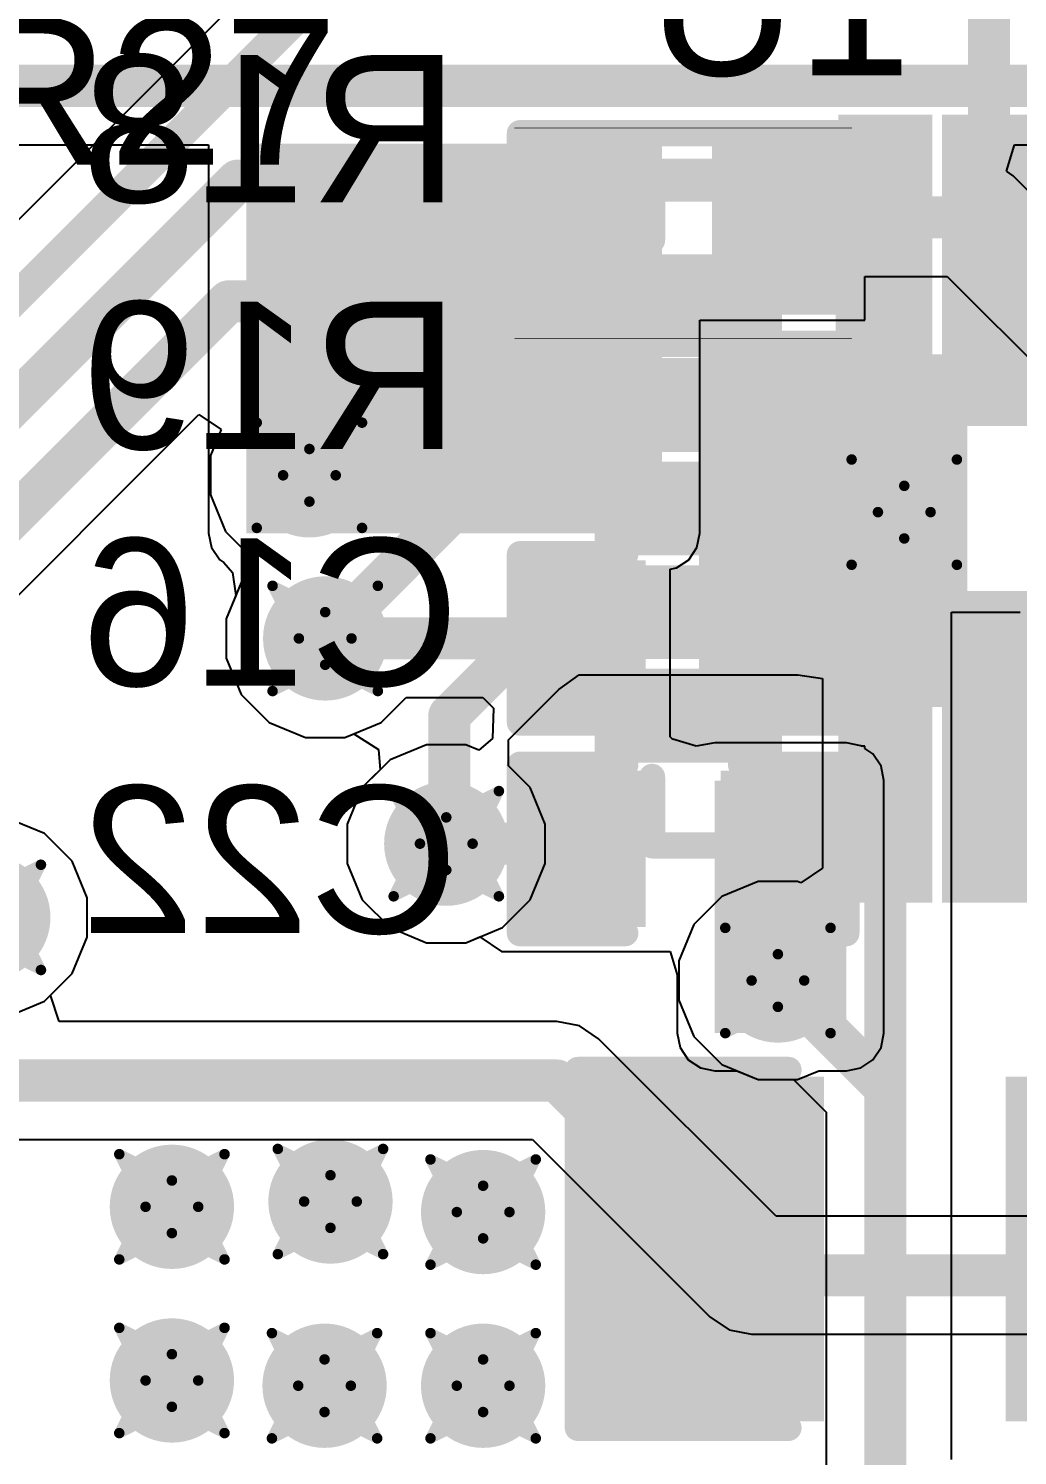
# Model space of a CAD drawing. Header units: inches. Extents: x -8 to 386, y -12 to 64.
# Drawn here: x 21.05 to 25.82, y 7.87 to 14.75 of the extents above; entities that cross this region are included whole.
import ezdxf

# ---------------------------------------------------------------- set-up
doc = ezdxf.new("R2010")
doc.units = ezdxf.units.IN
for name, color, linetype in [('Board_outline', 216, 'Continuous'), ('Bottom Layer', 5, 'Continuous'), ('Bottom Overlay', 54, 'Continuous'), ('Bottom Paste', 16, 'Continuous'), ('Bottom Solder', 6, 'Continuous'), ('Drill Drawing', 1, 'Continuous'), ('Top Layer', 1, 'Continuous'), ('Top Overlay', 2, 'Continuous'), ('Top Paste', 8, 'Continuous'), ('Top Solder', 216, 'Continuous'), ('Via Holes', 16, 'Continuous')]:
    doc.layers.add(name, color=color, linetype=linetype)
doc.styles.add('Arial', font='', dxfattribs={"height": 0.2})
doc.styles.get('Arial').set_extended_font_data('Arial')

msp = doc.modelspace()

# ---------------------------------------------------------------- hatches: boundary and pattern name
at = {"layer": 'Bottom Layer'}
for points in [[(22.098, 12.319), (24.1046, 12.319), (24.1046, 14.1986), (22.098, 14.1986)], [(23.9649, 14.1605), (23.9649, 13.5255), (23.5077, 13.5255), (23.5077, 14.1605)], [(24.9047, 14.1605), (24.9047, 13.5255), (24.4475, 13.5255), (24.4475, 14.1605)], [(24.2824, 11.4808), (25.5778, 11.4808), (25.5778, 13.1826), (24.2824, 13.1826)], [(23.9649, 13.1445), (23.9649, 12.5095), (23.5077, 12.5095), (23.5077, 13.1445)], [(24.9047, 13.1445), (24.9047, 12.5095), (24.4475, 12.5095), (24.4475, 13.1445)], [(23.5077, 11.4935), (23.5077, 12.1285), (23.9649, 12.1285), (23.9649, 11.4935)], [(24.4475, 11.4935), (24.4475, 12.1285), (24.9047, 12.1285), (24.9047, 11.4935)], [(23.5077, 10.4775), (23.5077, 11.1125), (23.9649, 11.1125), (23.9649, 10.4775)], [(24.3586, 9.906), (24.9936, 9.906), (24.9936, 11.1252), (24.3586, 11.1252)], [(24.4475, 10.4775), (24.4475, 11.1125), (24.9047, 11.1125), (24.9047, 10.4775)]]:
    msp.add_hatch(color=5, dxfattribs=at).paths.add_polyline_path(points)
h = msp.add_hatch(color=5, dxfattribs=at)
edge = h.paths.add_edge_path()
edge.add_arc((22.4028, 12.5984), 0.3, 0, 360)
h = msp.add_hatch(color=5, dxfattribs=at)
edge = h.paths.add_edge_path()
edge.add_arc((25.273, 12.4206), 0.3, 0, 360)
h = msp.add_hatch(color=5, dxfattribs=at)
edge = h.paths.add_edge_path()
edge.add_arc((22.479, 11.811), 0.3, 0, 360)
h = msp.add_hatch(color=5, dxfattribs=at)
edge = h.paths.add_edge_path()
edge.add_arc((23.0632, 10.8204), 0.3, 0, 360)
h = msp.add_hatch(color=5, dxfattribs=at)
edge = h.paths.add_edge_path()
edge.add_arc((20.8534, 10.4648), 0.3, 0, 360)
h = msp.add_hatch(color=5, dxfattribs=at)
edge = h.paths.add_edge_path()
edge.add_arc((24.6634, 10.16), 0.3, 0, 360)
h = msp.add_hatch(color=5, dxfattribs=at)
edge = h.paths.add_edge_path()
edge.add_arc((21.7393, 9.0678), 0.3, 0, 360)
h = msp.add_hatch(color=5, dxfattribs=at)
edge = h.paths.add_edge_path()
edge.add_arc((22.5044, 9.0932), 0.3, 0, 360)
h = msp.add_hatch(color=5, dxfattribs=at)
edge = h.paths.add_edge_path()
edge.add_arc((23.241, 9.0424), 0.3, 0, 360)
h = msp.add_hatch(color=5, dxfattribs=at)
edge = h.paths.add_edge_path()
edge.add_arc((21.7393, 8.2296), 0.3, 0, 360)
h = msp.add_hatch(color=5, dxfattribs=at)
edge = h.paths.add_edge_path()
edge.add_arc((22.4759, 8.2042), 0.3, 0, 360)
h = msp.add_hatch(color=5, dxfattribs=at)
edge = h.paths.add_edge_path()
edge.add_arc((23.241, 8.2042), 0.3, 0, 360)
at = {"layer": 'Bottom Paste'}
for points in [[(23.9649, 14.1605), (23.9649, 13.5255), (23.5077, 13.5255), (23.5077, 14.1605)], [(24.9047, 14.1605), (24.9047, 13.5255), (24.4475, 13.5255), (24.4475, 14.1605)], [(23.9649, 13.1445), (23.9649, 12.5095), (23.5077, 12.5095), (23.5077, 13.1445)], [(24.9047, 13.1445), (24.9047, 12.5095), (24.4475, 12.5095), (24.4475, 13.1445)], [(23.5077, 11.4935), (23.5077, 12.1285), (23.9649, 12.1285), (23.9649, 11.4935)], [(24.4475, 11.4935), (24.4475, 12.1285), (24.9047, 12.1285), (24.9047, 11.4935)], [(23.5077, 10.4775), (23.5077, 11.1125), (23.9649, 11.1125), (23.9649, 10.4775)], [(24.4475, 10.4775), (24.4475, 11.1125), (24.9047, 11.1125), (24.9047, 10.4775)]]:
    msp.add_hatch(color=16, dxfattribs=at).paths.add_polyline_path(points)
at = {"layer": 'Bottom Solder'}
for points in [[(24.0665, 14.2621), (24.0665, 13.4239), (23.4061, 13.4239), (23.4061, 14.2621)], [(25.0063, 14.2621), (25.0063, 13.4239), (24.3459, 13.4239), (24.3459, 14.2621)], [(24.0665, 13.2461), (24.0665, 12.4079), (23.4061, 12.4079), (23.4061, 13.2461)], [(25.0063, 13.2461), (25.0063, 12.4079), (24.3459, 12.4079), (24.3459, 13.2461)], [(23.4477, 11.4335), (23.4477, 12.1885), (24.0249, 12.1885), (24.0249, 11.4335)], [(24.3875, 11.4335), (24.3875, 12.1885), (24.9647, 12.1885), (24.9647, 11.4335)], [(23.4477, 10.4175), (23.4477, 11.1725), (24.0249, 11.1725), (24.0249, 10.4175)], [(24.3875, 10.4175), (24.3875, 11.1725), (24.9647, 11.1725), (24.9647, 10.4175)]]:
    msp.add_hatch(color=6, dxfattribs=at).paths.add_polyline_path(points)
at = {"layer": 'Top Layer'}
for points in [[(24.9428, 12.9286), (25.3492, 12.9286), (25.3492, 14.2748), (24.9428, 14.2748)], [(25.0566, 12.938), (25.0566, 14.238), (25.3066, 14.238), (25.3066, 12.938)], [(25.5566, 12.938), (25.5566, 14.238), (25.8066, 14.238), (25.8066, 12.938)], [(24.5816, 13.313), (23.8816, 13.313), (23.8816, 13.563), (24.5816, 13.563)], [(24.5816, 12.813), (23.8816, 12.813), (23.8816, 13.063), (24.5816, 13.063)], [(24.5816, 12.313), (23.8816, 12.313), (23.8816, 12.563), (24.5816, 12.563)], [(24.5816, 11.813), (23.8816, 11.813), (23.8816, 12.063), (24.5816, 12.063)], [(25.0566, 10.638), (25.0566, 11.938), (25.3066, 11.938), (25.3066, 10.638)], [(25.5566, 10.638), (25.5566, 11.938), (25.8066, 11.938), (25.8066, 10.638)], [(24.5816, 11.313), (23.8816, 11.313), (23.8816, 11.563), (24.5816, 11.563)], [(24.8158, 8.1026), (23.7998, 8.1026), (23.7998, 9.6266), (24.8158, 9.6266)]]:
    msp.add_hatch(color=1, dxfattribs=at).paths.add_polyline_path(points)
h = msp.add_hatch(color=1, dxfattribs=at)
edge = h.paths.add_edge_path()
edge.add_arc((22.4028, 12.5984), 0.3, 0, 360)
h = msp.add_hatch(color=1, dxfattribs=at)
edge = h.paths.add_edge_path()
edge.add_arc((25.273, 12.4206), 0.3, 0, 360)
h = msp.add_hatch(color=1, dxfattribs=at)
edge = h.paths.add_edge_path()
edge.add_arc((22.479, 11.811), 0.3, 0, 360)
h = msp.add_hatch(color=1, dxfattribs=at)
edge = h.paths.add_edge_path()
edge.add_arc((23.0632, 10.8204), 0.3, 0, 360)
h = msp.add_hatch(color=1, dxfattribs=at)
edge = h.paths.add_edge_path()
edge.add_arc((20.8534, 10.4648), 0.3, 0, 360)
h = msp.add_hatch(color=1, dxfattribs=at)
edge = h.paths.add_edge_path()
edge.add_arc((24.6634, 10.16), 0.3, 0, 360)
h = msp.add_hatch(color=1, dxfattribs=at)
edge = h.paths.add_edge_path()
edge.add_arc((21.7393, 9.0678), 0.3, 0, 360)
h = msp.add_hatch(color=1, dxfattribs=at)
edge = h.paths.add_edge_path()
edge.add_arc((22.5044, 9.0932), 0.3, 0, 360)
h = msp.add_hatch(color=1, dxfattribs=at)
edge = h.paths.add_edge_path()
edge.add_arc((23.241, 9.0424), 0.3, 0, 360)
h = msp.add_hatch(color=1, dxfattribs=at)
edge = h.paths.add_edge_path()
edge.add_arc((21.7393, 8.2296), 0.3, 0, 360)
h = msp.add_hatch(color=1, dxfattribs=at)
edge = h.paths.add_edge_path()
edge.add_arc((22.4759, 8.2042), 0.3, 0, 360)
h = msp.add_hatch(color=1, dxfattribs=at)
edge = h.paths.add_edge_path()
edge.add_arc((23.241, 8.2042), 0.3, 0, 360)
at = {"layer": 'Top Paste'}
for points in [[(25.0566, 12.938), (25.0566, 14.238), (25.3066, 14.238), (25.3066, 12.938)], [(25.5566, 12.938), (25.5566, 14.238), (25.8066, 14.238), (25.8066, 12.938)], [(24.5816, 13.313), (23.8816, 13.313), (23.8816, 13.563), (24.5816, 13.563)], [(24.5816, 12.813), (23.8816, 12.813), (23.8816, 13.063), (24.5816, 13.063)], [(24.5816, 12.313), (23.8816, 12.313), (23.8816, 12.563), (24.5816, 12.563)], [(24.5816, 11.813), (23.8816, 11.813), (23.8816, 12.063), (24.5816, 12.063)], [(25.0566, 10.638), (25.0566, 11.938), (25.3066, 11.938), (25.3066, 10.638)], [(25.5566, 10.638), (25.5566, 11.938), (25.8066, 11.938), (25.8066, 10.638)], [(24.5816, 11.313), (23.8816, 11.313), (23.8816, 11.563), (24.5816, 11.563)], [(24.8158, 8.1026), (23.7998, 8.1026), (23.7998, 9.6266), (24.8158, 9.6266)]]:
    msp.add_hatch(color=8, dxfattribs=at).paths.add_polyline_path(points)
at = {"layer": 'Top Solder'}
for points in [[(24.955, 12.8364), (24.955, 14.3396), (25.4082, 14.3396), (25.4082, 12.8364)], [(25.455, 12.8364), (25.455, 14.3396), (25.9082, 14.3396), (25.9082, 12.8364)], [(24.6832, 13.2114), (23.78, 13.2114), (23.78, 13.6646), (24.6832, 13.6646)], [(24.6832, 12.7114), (23.78, 12.7114), (23.78, 13.1646), (24.6832, 13.1646)], [(24.6832, 12.2114), (23.78, 12.2114), (23.78, 12.6646), (24.6832, 12.6646)], [(24.6832, 11.7114), (23.78, 11.7114), (23.78, 12.1646), (24.6832, 12.1646)], [(24.955, 10.5364), (24.955, 12.0396), (25.4082, 12.0396), (25.4082, 10.5364)], [(25.455, 10.5364), (25.455, 12.0396), (25.9082, 12.0396), (25.9082, 10.5364)], [(24.6832, 11.2114), (23.78, 11.2114), (23.78, 11.6646), (24.6832, 11.6646)], [(24.8858, 8.0326), (23.7298, 8.0326), (23.7298, 9.6966), (24.8858, 9.6966)], [(26.9178, 8.0326), (25.7618, 8.0326), (25.7618, 9.6966), (26.9178, 9.6966)]]:
    msp.add_hatch(color=216, dxfattribs=at).paths.add_polyline_path(points)
at = {"layer": 'Via Holes'}
h = msp.add_hatch(color=7, dxfattribs=at)
edge = h.paths.add_edge_path()
edge.add_arc((22.4028, 12.5984), 0.15, 0, 360)
h = msp.add_hatch(color=7, dxfattribs=at)
edge = h.paths.add_edge_path()
edge.add_arc((25.273, 12.4206), 0.15, 0, 360)
h = msp.add_hatch(color=7, dxfattribs=at)
edge = h.paths.add_edge_path()
edge.add_arc((22.479, 11.811), 0.15, 0, 360)
h = msp.add_hatch(color=7, dxfattribs=at)
edge = h.paths.add_edge_path()
edge.add_arc((23.0632, 10.8204), 0.15, 0, 360)
h = msp.add_hatch(color=7, dxfattribs=at)
edge = h.paths.add_edge_path()
edge.add_arc((24.6634, 10.16), 0.15, 0, 360)
h = msp.add_hatch(color=7, dxfattribs=at)
edge = h.paths.add_edge_path()
edge.add_arc((22.5044, 9.0932), 0.15, 0, 360)
h = msp.add_hatch(color=7, dxfattribs=at)
edge = h.paths.add_edge_path()
edge.add_arc((21.7393, 9.0678), 0.15, 0, 360)
h = msp.add_hatch(color=7, dxfattribs=at)
edge = h.paths.add_edge_path()
edge.add_arc((23.241, 9.0424), 0.15, 0, 360)
h = msp.add_hatch(color=7, dxfattribs=at)
edge = h.paths.add_edge_path()
edge.add_arc((21.7393, 8.2296), 0.15, 0, 360)
h = msp.add_hatch(color=7, dxfattribs=at)
edge = h.paths.add_edge_path()
edge.add_arc((22.4759, 8.2042), 0.15, 0, 360)
h = msp.add_hatch(color=7, dxfattribs=at)
edge = h.paths.add_edge_path()
edge.add_arc((23.241, 8.2042), 0.15, 0, 360)

# ---------------------------------------------------------------- linework, layer by layer
at = {"layer": 'Board_outline', "const_width": 0.254}
msp.add_lwpolyline([(37.5368, 13.3604, 1), (-7.4632, 13.3604, 1)], format="xyb", close=True, dxfattribs=at)
at = {"layer": 'Bottom Layer'}
for p, q in [((19.9046, 14.1931), (21.9167, 14.1931)), ((21.9167, 14.1931), (21.9167, 12.319)), ((25.7668, 14.0661), (25.8053, 14.1931)), ((25.8053, 14.1931), (25.9866, 14.1931)), ((25.7992, 14.0444), (25.7668, 14.0661)), ((26.7952, 13.0484), (25.7992, 14.0444)), ((25.0825, 13.3477), (25.0825, 13.5581)), ((25.0825, 13.5581), (25.4798, 13.5581)), ((25.4798, 13.5581), (26.3089, 12.729)), ((24.2859, 12.319), (24.2859, 13.3477)), ((24.2859, 13.3477), (25.0825, 13.3477)), ((21.9167, 12.319), (21.9305, 12.2496)), ((24.2721, 12.2496), (24.2859, 12.319)), ((21.9305, 12.2496), (21.9698, 12.1908)), ((21.9698, 12.1908), (21.99, 12.1773)), ((24.174, 12.1515), (24.2328, 12.1908)), ((24.2328, 12.1908), (24.2721, 12.2496)), ((21.99, 12.1773), (22.0317, 12.1298)), ((22.0317, 12.1298), (22.0477, 12.0182)), ((24.1427, 12.1453), (24.174, 12.1515)), ((24.1427, 11.4173), (24.1427, 12.1453)), ((22.0477, 12.0182), (22.0012, 11.906)), ((22.0012, 11.906), (22.0012, 11.716)), ((22.0012, 11.716), (22.0739, 11.5403)), ((22.0739, 11.5403), (22.2083, 11.4059)), ((22.7497, 11.4059), (22.8698, 11.5261)), ((22.8698, 11.5261), (23.2401, 11.5261)), ((23.2401, 11.5261), (23.2909, 11.4753)), ((23.2909, 11.4753), (23.2861, 11.3275)), ((22.2083, 11.4059), (22.384, 11.3332)), ((22.574, 11.3332), (22.7497, 11.4059)), ((24.1427, 11.3359), (24.1427, 11.4173)), ((22.384, 11.3332), (22.574, 11.3332)), ((22.9682, 11.2982), (22.7925, 11.2255)), ((23.1582, 11.2982), (22.9682, 11.2982)), ((23.2209, 11.2722), (23.1582, 11.2982)), ((23.2861, 11.3275), (23.2209, 11.2722)), ((24.1511, 11.3279), (24.1427, 11.3359)), ((24.1568, 11.3244), (24.1511, 11.3279)), ((24.2697, 11.2903), (24.1568, 11.3244)), ((24.3586, 11.3065), (24.2697, 11.2903)), ((24.39, 11.3065), (24.3586, 11.3065)), ((24.9936, 11.3065), (24.39, 11.3065)), ((25.063, 11.2927), (24.9936, 11.3065)), ((25.0665, 11.2903), (25.063, 11.2927)), ((25.0825, 11.2903), (25.0665, 11.2903)), ((25.0825, 11.2796), (25.0825, 11.2903)), ((25.1218, 11.2534), (25.0825, 11.2796)), ((25.1611, 11.1946), (25.1218, 11.2534)), ((22.7925, 11.2255), (22.6581, 11.0911)), ((25.1749, 11.1252), (25.1611, 11.1946)), ((22.6581, 11.0911), (22.5854, 10.9154)), ((25.1749, 9.906), (25.1749, 11.1252)), ((21.1241, 10.8699), (20.9484, 10.9426)), ((22.5854, 10.9154), (22.5854, 10.7254)), ((21.2585, 10.7355), (21.1241, 10.8699)), ((21.3312, 10.5598), (21.2585, 10.7355)), ((22.5854, 10.7254), (22.6581, 10.5497)), ((21.3312, 10.3698), (21.3312, 10.5598)), ((22.6581, 10.5497), (22.7925, 10.4153)), ((22.7925, 10.4153), (22.9682, 10.3426)), ((21.2585, 10.1941), (21.3312, 10.3698)), ((22.9682, 10.3426), (23.1582, 10.3426)), ((23.1582, 10.3426), (23.2246, 10.3701)), ((23.2246, 10.3701), (23.3299, 10.2997)), ((23.3299, 10.2997), (23.3299, 10.2997)), ((23.3299, 10.2997), (24.1427, 10.2997)), ((24.1427, 10.2997), (24.1773, 10.187)), ((21.1536, 10.0893), (21.2585, 10.1941)), ((24.1773, 10.187), (24.1773, 9.906)), ((21.1954, 9.9623), (21.1536, 10.0893)), ((23.5966, 9.9623), (21.1954, 9.9623)), ((23.7056, 9.9406), (23.5966, 9.9623)), ((23.5966, 9.9623), (23.5966, 9.9623)), ((23.798, 9.8788), (23.7056, 9.9406)), ((24.6544, 9.0225), (23.798, 9.8788)), ((24.1773, 9.906), (24.1911, 9.8366)), ((25.1611, 9.8366), (25.1749, 9.906)), ((24.1911, 9.8366), (24.2304, 9.7778)), ((25.1218, 9.7778), (25.1611, 9.8366)), ((24.2304, 9.7778), (24.2892, 9.7385)), ((24.2892, 9.7385), (24.3586, 9.7247)), ((24.3586, 9.7247), (24.4657, 9.7247)), ((24.4657, 9.7247), (24.5684, 9.6822)), ((24.7584, 9.6822), (24.8611, 9.7247)), ((24.8611, 9.7247), (24.9936, 9.7247)), ((24.9936, 9.7247), (25.063, 9.7385)), ((25.063, 9.7385), (25.1218, 9.7778)), ((24.5684, 9.6822), (24.7584, 9.6822)), ((20.4343, 9.3925), (23.4786, 9.3925)), ((23.4786, 9.3925), (24.335, 8.5362)), ((26.8634, 9.0225), (24.6544, 9.0225)), ((24.335, 8.5362), (24.4274, 8.4744)), ((24.4274, 8.4744), (24.5364, 8.4527)), ((24.5364, 8.4527), (24.5364, 8.4527)), ((24.5364, 8.4527), (26.8634, 8.4527))]:
    msp.add_line(p, q, dxfattribs=at)
at = {"layer": 'Bottom Layer', "const_width": 0.2032}
for points in [[(19.7866, 14.478), (22.5919, 14.478)], [(22.5919, 14.478), (24.2203, 14.478)], [(24.2203, 14.478), (26.1046, 14.478)], [(24.7777, 13.843), (25.5978, 13.843)], [(25.5978, 13.843), (26.5938, 12.847)], [(22.479, 11.811), (23.7363, 11.811)], [(23.0632, 10.8204), (23.7109, 10.8204)], [(23.7109, 10.8204), (23.7363, 10.795)], [(24.6634, 10.6807), (24.7777, 10.795)], [(24.6634, 10.16), (24.6634, 10.6807)], [(19.939, 9.6774), (23.5966, 9.6774)], [(23.5966, 9.6774), (24.5364, 8.7376)], [(24.5364, 8.7376), (27.2542, 8.7376)]]:
    msp.add_lwpolyline(points, dxfattribs=at)
at = {"layer": 'Bottom Layer', "const_width": 0.1016}
for points in [[(22.5411, 14.478, 1), (22.6427, 14.478, 1)], [(22.5411, 14.478, 1), (22.6427, 14.478, 1)], [(24.1695, 14.478, 1), (24.2711, 14.478, 1)], [(24.1695, 14.478, 1), (24.2711, 14.478, 1)], [(24.7269, 13.843, 1), (24.8285, 13.843, 1)], [(25.547, 13.843, 1), (25.6486, 13.843, 1)], [(25.547, 13.843, 1), (25.6486, 13.843, 1)], [(22.4282, 11.811, 1), (22.5298, 11.811, 1)], [(23.6855, 11.811, 1), (23.7871, 11.811, 1)], [(23.0124, 10.8204, 1), (23.114, 10.8204, 1)], [(23.6601, 10.8204, 1), (23.7617, 10.8204, 1)], [(23.6601, 10.8204, 1), (23.7617, 10.8204, 1)], [(23.6855, 10.795, 1), (23.7871, 10.795, 1)], [(24.7269, 10.795, 1), (24.8285, 10.795, 1)], [(24.6126, 10.6807, 1), (24.7142, 10.6807, 1)], [(24.6126, 10.6807, 1), (24.7142, 10.6807, 1)], [(24.6126, 10.16, 1), (24.7142, 10.16, 1)], [(23.5458, 9.6774, 1), (23.6474, 9.6774, 1)], [(23.5458, 9.6774, 1), (23.6474, 9.6774, 1)], [(24.4856, 8.7376, 1), (24.5872, 8.7376, 1)], [(24.4856, 8.7376, 1), (24.5872, 8.7376, 1)]]:
    msp.add_lwpolyline(points, format="xyb", close=True, dxfattribs=at)
at = {"layer": 'Bottom Overlay'}
for points, const_width in [([(23.4188, 13.4366), (23.4188, 14.2494)], 0.127), ([(23.4188, 14.2494), (24.9936, 14.2494)], 0.127), ([(23.3934, 14.2748), (25.019, 14.2748)], 0.00323), ([(24.9936, 13.4366), (24.9936, 14.2494)], 0.127), ([(23.4188, 13.4366), (24.9936, 13.4366)], 0.127), ([(23.4188, 12.4206), (23.4188, 13.2334)], 0.127), ([(23.4188, 13.2334), (24.9936, 13.2334)], 0.127), ([(24.9936, 12.4206), (24.9936, 13.2334)], 0.127), ([(23.3934, 13.2588), (25.019, 13.2588)], 0.00323), ([(23.4188, 12.4206), (24.9936, 12.4206)], 0.127), ([(23.4188, 12.2174), (23.9268, 12.2174)], 0.127), ([(23.4188, 11.4046), (23.4188, 12.2174)], 0.127), ([(24.4856, 12.2174), (24.9936, 12.2174)], 0.127), ([(24.9936, 11.4046), (24.9936, 12.2174)], 0.127), ([(23.4188, 11.4046), (23.9268, 11.4046)], 0.127), ([(24.4856, 11.4046), (24.9936, 11.4046)], 0.127), ([(23.4188, 10.3886), (23.4188, 11.2014)], 0.127), ([(23.4188, 11.2014), (23.9268, 11.2014)], 0.127), ([(24.4856, 11.2014), (24.9936, 11.2014)], 0.127), ([(24.9936, 10.3886), (24.9936, 11.2014)], 0.127), ([(23.4188, 10.3886), (23.9268, 10.3886)], 0.127), ([(24.4856, 10.3886), (24.9936, 10.3886)], 0.127)]:
    msp.add_lwpolyline(points, dxfattribs=dict(at, const_width=const_width))
for points, const_width in [([(23.387, 14.2494, 1), (23.4505, 14.2494, 1)], 0.0635), ([(23.387, 14.2494, 1), (23.4505, 14.2494, 1)], 0.0635), ([(23.3926, 14.2748, 1), (23.3942, 14.2748, 1)], 0.00161), ([(24.9618, 14.2494, 1), (25.0253, 14.2494, 1)], 0.0635), ([(24.9618, 14.2494, 1), (25.0253, 14.2494, 1)], 0.0635), ([(25.0182, 14.2748, 1), (25.0198, 14.2748, 1)], 0.00161), ([(23.387, 13.4366, 1), (23.4505, 13.4366, 1)], 0.0635), ([(23.387, 13.4366, 1), (23.4505, 13.4366, 1)], 0.0635), ([(24.9618, 13.4366, 1), (25.0253, 13.4366, 1)], 0.0635), ([(24.9618, 13.4366, 1), (25.0253, 13.4366, 1)], 0.0635), ([(23.387, 13.2334, 1), (23.4505, 13.2334, 1)], 0.0635), ([(23.387, 13.2334, 1), (23.4505, 13.2334, 1)], 0.0635), ([(24.9618, 13.2334, 1), (25.0253, 13.2334, 1)], 0.0635), ([(24.9618, 13.2334, 1), (25.0253, 13.2334, 1)], 0.0635), ([(23.3926, 13.2588, 1), (23.3942, 13.2588, 1)], 0.00161), ([(25.0182, 13.2588, 1), (25.0198, 13.2588, 1)], 0.00161), ([(23.387, 12.4206, 1), (23.4505, 12.4206, 1)], 0.0635), ([(23.387, 12.4206, 1), (23.4505, 12.4206, 1)], 0.0635), ([(24.9618, 12.4206, 1), (25.0253, 12.4206, 1)], 0.0635), ([(24.9618, 12.4206, 1), (25.0253, 12.4206, 1)], 0.0635), ([(23.387, 12.2174, 1), (23.4505, 12.2174, 1)], 0.0635), ([(23.387, 12.2174, 1), (23.4505, 12.2174, 1)], 0.0635), ([(23.8951, 12.2174, 1), (23.9585, 12.2174, 1)], 0.0635), ([(24.4538, 12.2174, 1), (24.5174, 12.2174, 1)], 0.0635), ([(24.9618, 12.2174, 1), (25.0253, 12.2174, 1)], 0.0635), ([(24.9618, 12.2174, 1), (25.0253, 12.2174, 1)], 0.0635), ([(23.387, 11.4046, 1), (23.4505, 11.4046, 1)], 0.0635), ([(23.387, 11.4046, 1), (23.4505, 11.4046, 1)], 0.0635), ([(23.8951, 11.4046, 1), (23.9585, 11.4046, 1)], 0.0635), ([(24.4538, 11.4046, 1), (24.5174, 11.4046, 1)], 0.0635), ([(24.9618, 11.4046, 1), (25.0253, 11.4046, 1)], 0.0635), ([(24.9618, 11.4046, 1), (25.0253, 11.4046, 1)], 0.0635), ([(23.387, 11.2014, 1), (23.4505, 11.2014, 1)], 0.0635), ([(23.387, 11.2014, 1), (23.4505, 11.2014, 1)], 0.0635), ([(23.8951, 11.2014, 1), (23.9585, 11.2014, 1)], 0.0635), ([(24.4538, 11.2014, 1), (24.5174, 11.2014, 1)], 0.0635), ([(24.9618, 11.2014, 1), (25.0253, 11.2014, 1)], 0.0635), ([(24.9618, 11.2014, 1), (25.0253, 11.2014, 1)], 0.0635), ([(23.387, 10.3886, 1), (23.4505, 10.3886, 1)], 0.0635), ([(23.387, 10.3886, 1), (23.4505, 10.3886, 1)], 0.0635), ([(23.8951, 10.3886, 1), (23.9585, 10.3886, 1)], 0.0635), ([(24.4538, 10.3886, 1), (24.5174, 10.3886, 1)], 0.0635), ([(24.9618, 10.3886, 1), (25.0253, 10.3886, 1)], 0.0635), ([(24.9618, 10.3886, 1), (25.0253, 10.3886, 1)], 0.0635)]:
    msp.add_lwpolyline(points, format="xyb", close=True, dxfattribs=dict(at, const_width=const_width))
at = {"layer": 'Drill Drawing', "const_width": 0.0508}
for points in [[(22.1488, 12.8524), (22.4028, 12.7254)], [(22.1488, 12.8524), (22.2758, 12.5984)], [(22.4028, 12.7254), (22.6568, 12.8524)], [(22.5298, 12.5984), (22.6568, 12.8524)], [(25.019, 12.6746), (25.273, 12.5476)], [(25.019, 12.6746), (25.146, 12.4206)], [(25.273, 12.5476), (25.527, 12.6746)], [(25.4, 12.4206), (25.527, 12.6746)], [(22.1488, 12.3444), (22.2758, 12.5984)], [(22.5298, 12.5984), (22.6568, 12.3444)], [(22.1488, 12.3444), (22.4028, 12.4714)], [(22.4028, 12.4714), (22.6568, 12.3444)], [(25.019, 12.1666), (25.146, 12.4206)], [(25.4, 12.4206), (25.527, 12.1666)], [(25.019, 12.1666), (25.273, 12.2936)], [(25.273, 12.2936), (25.527, 12.1666)], [(22.225, 12.065), (22.479, 11.938)], [(22.225, 12.065), (22.352, 11.811)], [(22.479, 11.938), (22.733, 12.065)], [(22.606, 11.811), (22.733, 12.065)], [(22.225, 11.557), (22.352, 11.811)], [(22.606, 11.811), (22.733, 11.557)], [(22.225, 11.557), (22.479, 11.684)], [(22.479, 11.684), (22.733, 11.557)], [(22.8092, 11.0744), (23.0632, 10.9474)], [(22.8092, 11.0744), (22.9362, 10.8204)], [(23.0632, 10.9474), (23.3172, 11.0744)], [(23.1902, 10.8204), (23.3172, 11.0744)], [(22.8092, 10.5664), (22.9362, 10.8204)], [(23.1902, 10.8204), (23.3172, 10.5664)], [(20.8534, 10.5918), (21.1074, 10.7188)], [(20.9804, 10.4648), (21.1074, 10.7188)], [(22.8092, 10.5664), (23.0632, 10.6934)], [(23.0632, 10.6934), (23.3172, 10.5664)], [(20.9804, 10.4648), (21.1074, 10.2108)], [(24.4094, 10.414), (24.6634, 10.287)], [(24.4094, 10.414), (24.5364, 10.16)], [(24.6634, 10.287), (24.9174, 10.414)], [(24.7904, 10.16), (24.9174, 10.414)], [(20.8534, 10.3378), (21.1074, 10.2108)], [(24.4094, 9.906), (24.5364, 10.16)], [(24.7904, 10.16), (24.9174, 9.906)], [(24.4094, 9.906), (24.6634, 10.033)], [(24.6634, 10.033), (24.9174, 9.906)], [(22.2504, 9.3472), (22.5044, 9.2202)], [(22.2504, 9.3472), (22.3774, 9.0932)], [(22.5044, 9.2202), (22.7584, 9.3472)], [(22.6314, 9.0932), (22.7584, 9.3472)], [(21.4853, 9.3218), (21.7393, 9.1948)], [(21.4853, 9.3218), (21.6123, 9.0678)], [(21.7393, 9.1948), (21.9933, 9.3218)], [(21.8663, 9.0678), (21.9933, 9.3218)], [(22.987, 9.2964), (23.241, 9.1694)], [(22.987, 9.2964), (23.114, 9.0424)], [(23.241, 9.1694), (23.495, 9.2964)], [(23.368, 9.0424), (23.495, 9.2964)], [(21.4853, 8.8138), (21.6123, 9.0678)], [(21.8663, 9.0678), (21.9933, 8.8138)], [(22.2504, 8.8392), (22.3774, 9.0932)], [(22.6314, 9.0932), (22.7584, 8.8392)], [(22.987, 8.7884), (23.114, 9.0424)], [(23.368, 9.0424), (23.495, 8.7884)], [(21.4853, 8.8138), (21.7393, 8.9408)], [(21.7393, 8.9408), (21.9933, 8.8138)], [(22.2504, 8.8392), (22.5044, 8.9662)], [(22.5044, 8.9662), (22.7584, 8.8392)], [(22.987, 8.7884), (23.241, 8.9154)], [(23.241, 8.9154), (23.495, 8.7884)], [(21.4853, 8.4836), (21.7393, 8.3566)], [(21.4853, 8.4836), (21.6123, 8.2296)], [(21.7393, 8.3566), (21.9933, 8.4836)], [(21.8663, 8.2296), (21.9933, 8.4836)], [(22.2219, 8.4582), (22.4759, 8.3312)], [(22.2219, 8.4582), (22.3489, 8.2042)], [(22.4759, 8.3312), (22.7299, 8.4582)], [(22.6029, 8.2042), (22.7299, 8.4582)], [(22.987, 8.4582), (23.241, 8.3312)], [(22.987, 8.4582), (23.114, 8.2042)], [(23.241, 8.3312), (23.495, 8.4582)], [(23.368, 8.2042), (23.495, 8.4582)], [(21.4853, 7.9756), (21.6123, 8.2296)], [(21.8663, 8.2296), (21.9933, 7.9756)], [(22.2219, 7.9502), (22.3489, 8.2042)], [(22.6029, 8.2042), (22.7299, 7.9502)], [(22.987, 7.9502), (23.114, 8.2042)], [(23.368, 8.2042), (23.495, 7.9502)], [(21.4853, 7.9756), (21.7393, 8.1026)], [(21.7393, 8.1026), (21.9933, 7.9756)], [(22.2219, 7.9502), (22.4759, 8.0772)], [(22.4759, 8.0772), (22.7299, 7.9502)], [(22.987, 7.9502), (23.241, 8.0772)], [(23.241, 8.0772), (23.495, 7.9502)]]:
    msp.add_lwpolyline(points, dxfattribs=at)
at = {"layer": 'Drill Drawing', "const_width": 0.0254}
for points in [[(22.1361, 12.8524, 1), (22.1615, 12.8524, 1)], [(22.1361, 12.8524, 1), (22.1615, 12.8524, 1)], [(22.6441, 12.8524, 1), (22.6695, 12.8524, 1)], [(22.6441, 12.8524, 1), (22.6695, 12.8524, 1)], [(22.3901, 12.7254, 1), (22.4155, 12.7254, 1)], [(22.3901, 12.7254, 1), (22.4155, 12.7254, 1)], [(25.0063, 12.6746, 1), (25.0317, 12.6746, 1)], [(25.0063, 12.6746, 1), (25.0317, 12.6746, 1)], [(25.5143, 12.6746, 1), (25.5397, 12.6746, 1)], [(25.5143, 12.6746, 1), (25.5397, 12.6746, 1)], [(22.2631, 12.5984, 1), (22.2885, 12.5984, 1)], [(22.2631, 12.5984, 1), (22.2885, 12.5984, 1)], [(22.5171, 12.5984, 1), (22.5425, 12.5984, 1)], [(22.5171, 12.5984, 1), (22.5425, 12.5984, 1)], [(25.2603, 12.5476, 1), (25.2857, 12.5476, 1)], [(25.2603, 12.5476, 1), (25.2857, 12.5476, 1)], [(22.3901, 12.4714, 1), (22.4155, 12.4714, 1)], [(22.3901, 12.4714, 1), (22.4155, 12.4714, 1)], [(25.1333, 12.4206, 1), (25.1587, 12.4206, 1)], [(25.1333, 12.4206, 1), (25.1587, 12.4206, 1)], [(25.3873, 12.4206, 1), (25.4127, 12.4206, 1)], [(25.3873, 12.4206, 1), (25.4127, 12.4206, 1)], [(22.1361, 12.3444, 1), (22.1615, 12.3444, 1)], [(22.1361, 12.3444, 1), (22.1615, 12.3444, 1)], [(22.6441, 12.3444, 1), (22.6695, 12.3444, 1)], [(22.6441, 12.3444, 1), (22.6695, 12.3444, 1)], [(25.2603, 12.2936, 1), (25.2857, 12.2936, 1)], [(25.2603, 12.2936, 1), (25.2857, 12.2936, 1)], [(25.0063, 12.1666, 1), (25.0317, 12.1666, 1)], [(25.0063, 12.1666, 1), (25.0317, 12.1666, 1)], [(25.5143, 12.1666, 1), (25.5397, 12.1666, 1)], [(25.5143, 12.1666, 1), (25.5397, 12.1666, 1)], [(22.2123, 12.065, 1), (22.2377, 12.065, 1)], [(22.2123, 12.065, 1), (22.2377, 12.065, 1)], [(22.7203, 12.065, 1), (22.7457, 12.065, 1)], [(22.7203, 12.065, 1), (22.7457, 12.065, 1)], [(22.4663, 11.938, 1), (22.4917, 11.938, 1)], [(22.4663, 11.938, 1), (22.4917, 11.938, 1)], [(22.3393, 11.811, 1), (22.3647, 11.811, 1)], [(22.3393, 11.811, 1), (22.3647, 11.811, 1)], [(22.5933, 11.811, 1), (22.6187, 11.811, 1)], [(22.5933, 11.811, 1), (22.6187, 11.811, 1)], [(22.4663, 11.684, 1), (22.4917, 11.684, 1)], [(22.4663, 11.684, 1), (22.4917, 11.684, 1)], [(22.2123, 11.557, 1), (22.2377, 11.557, 1)], [(22.2123, 11.557, 1), (22.2377, 11.557, 1)], [(22.7203, 11.557, 1), (22.7457, 11.557, 1)], [(22.7203, 11.557, 1), (22.7457, 11.557, 1)], [(22.7965, 11.0744, 1), (22.8219, 11.0744, 1)], [(22.7965, 11.0744, 1), (22.8219, 11.0744, 1)], [(23.3045, 11.0744, 1), (23.3299, 11.0744, 1)], [(23.3045, 11.0744, 1), (23.3299, 11.0744, 1)], [(23.0505, 10.9474, 1), (23.0759, 10.9474, 1)], [(23.0505, 10.9474, 1), (23.0759, 10.9474, 1)], [(22.9235, 10.8204, 1), (22.9489, 10.8204, 1)], [(22.9235, 10.8204, 1), (22.9489, 10.8204, 1)], [(23.1775, 10.8204, 1), (23.2029, 10.8204, 1)], [(23.1775, 10.8204, 1), (23.2029, 10.8204, 1)], [(21.0947, 10.7188, 1), (21.1201, 10.7188, 1)], [(21.0947, 10.7188, 1), (21.1201, 10.7188, 1)], [(23.0505, 10.6934, 1), (23.0759, 10.6934, 1)], [(23.0505, 10.6934, 1), (23.0759, 10.6934, 1)], [(22.7965, 10.5664, 1), (22.8219, 10.5664, 1)], [(22.7965, 10.5664, 1), (22.8219, 10.5664, 1)], [(23.3045, 10.5664, 1), (23.3299, 10.5664, 1)], [(23.3045, 10.5664, 1), (23.3299, 10.5664, 1)], [(24.3967, 10.414, 1), (24.4221, 10.414, 1)], [(24.3967, 10.414, 1), (24.4221, 10.414, 1)], [(24.9047, 10.414, 1), (24.9301, 10.414, 1)], [(24.9047, 10.414, 1), (24.9301, 10.414, 1)], [(24.6507, 10.287, 1), (24.6761, 10.287, 1)], [(24.6507, 10.287, 1), (24.6761, 10.287, 1)], [(21.0947, 10.2108, 1), (21.1201, 10.2108, 1)], [(21.0947, 10.2108, 1), (21.1201, 10.2108, 1)], [(24.5237, 10.16, 1), (24.5491, 10.16, 1)], [(24.5237, 10.16, 1), (24.5491, 10.16, 1)], [(24.7777, 10.16, 1), (24.8031, 10.16, 1)], [(24.7777, 10.16, 1), (24.8031, 10.16, 1)], [(24.6507, 10.033, 1), (24.6761, 10.033, 1)], [(24.6507, 10.033, 1), (24.6761, 10.033, 1)], [(24.3967, 9.906, 1), (24.4221, 9.906, 1)], [(24.3967, 9.906, 1), (24.4221, 9.906, 1)], [(24.9047, 9.906, 1), (24.9301, 9.906, 1)], [(24.9047, 9.906, 1), (24.9301, 9.906, 1)], [(22.2377, 9.3472, 1), (22.2631, 9.3472, 1)], [(22.2377, 9.3472, 1), (22.2631, 9.3472, 1)], [(22.7457, 9.3472, 1), (22.7711, 9.3472, 1)], [(22.7457, 9.3472, 1), (22.7711, 9.3472, 1)], [(21.4726, 9.3218, 1), (21.498, 9.3218, 1)], [(21.4726, 9.3218, 1), (21.498, 9.3218, 1)], [(21.9806, 9.3218, 1), (22.006, 9.3218, 1)], [(21.9806, 9.3218, 1), (22.006, 9.3218, 1)], [(22.9743, 9.2964, 1), (22.9997, 9.2964, 1)], [(22.9743, 9.2964, 1), (22.9997, 9.2964, 1)], [(23.4823, 9.2964, 1), (23.5077, 9.2964, 1)], [(23.4823, 9.2964, 1), (23.5077, 9.2964, 1)], [(22.4917, 9.2202, 1), (22.5171, 9.2202, 1)], [(22.4917, 9.2202, 1), (22.5171, 9.2202, 1)], [(21.7266, 9.1948, 1), (21.752, 9.1948, 1)], [(21.7266, 9.1948, 1), (21.752, 9.1948, 1)], [(23.2283, 9.1694, 1), (23.2537, 9.1694, 1)], [(23.2283, 9.1694, 1), (23.2537, 9.1694, 1)], [(21.5996, 9.0678, 1), (21.625, 9.0678, 1)], [(21.5996, 9.0678, 1), (21.625, 9.0678, 1)], [(21.8536, 9.0678, 1), (21.879, 9.0678, 1)], [(21.8536, 9.0678, 1), (21.879, 9.0678, 1)], [(22.3647, 9.0932, 1), (22.3901, 9.0932, 1)], [(22.3647, 9.0932, 1), (22.3901, 9.0932, 1)], [(22.6187, 9.0932, 1), (22.6441, 9.0932, 1)], [(22.6187, 9.0932, 1), (22.6441, 9.0932, 1)], [(23.1013, 9.0424, 1), (23.1267, 9.0424, 1)], [(23.1013, 9.0424, 1), (23.1267, 9.0424, 1)], [(23.3553, 9.0424, 1), (23.3807, 9.0424, 1)], [(23.3553, 9.0424, 1), (23.3807, 9.0424, 1)], [(21.7266, 8.9408, 1), (21.752, 8.9408, 1)], [(21.7266, 8.9408, 1), (21.752, 8.9408, 1)], [(22.4917, 8.9662, 1), (22.5171, 8.9662, 1)], [(22.4917, 8.9662, 1), (22.5171, 8.9662, 1)], [(23.2283, 8.9154, 1), (23.2537, 8.9154, 1)], [(23.2283, 8.9154, 1), (23.2537, 8.9154, 1)], [(21.4726, 8.8138, 1), (21.498, 8.8138, 1)], [(21.4726, 8.8138, 1), (21.498, 8.8138, 1)], [(21.9806, 8.8138, 1), (22.006, 8.8138, 1)], [(21.9806, 8.8138, 1), (22.006, 8.8138, 1)], [(22.2377, 8.8392, 1), (22.2631, 8.8392, 1)], [(22.2377, 8.8392, 1), (22.2631, 8.8392, 1)], [(22.7457, 8.8392, 1), (22.7711, 8.8392, 1)], [(22.7457, 8.8392, 1), (22.7711, 8.8392, 1)], [(22.9743, 8.7884, 1), (22.9997, 8.7884, 1)], [(22.9743, 8.7884, 1), (22.9997, 8.7884, 1)], [(23.4823, 8.7884, 1), (23.5077, 8.7884, 1)], [(23.4823, 8.7884, 1), (23.5077, 8.7884, 1)], [(21.4726, 8.4836, 1), (21.498, 8.4836, 1)], [(21.4726, 8.4836, 1), (21.498, 8.4836, 1)], [(21.9806, 8.4836, 1), (22.006, 8.4836, 1)], [(21.9806, 8.4836, 1), (22.006, 8.4836, 1)], [(22.2092, 8.4582, 1), (22.2346, 8.4582, 1)], [(22.2092, 8.4582, 1), (22.2346, 8.4582, 1)], [(22.7172, 8.4582, 1), (22.7426, 8.4582, 1)], [(22.7172, 8.4582, 1), (22.7426, 8.4582, 1)], [(22.9743, 8.4582, 1), (22.9997, 8.4582, 1)], [(22.9743, 8.4582, 1), (22.9997, 8.4582, 1)], [(23.4823, 8.4582, 1), (23.5077, 8.4582, 1)], [(23.4823, 8.4582, 1), (23.5077, 8.4582, 1)], [(21.7266, 8.3566, 1), (21.752, 8.3566, 1)], [(21.7266, 8.3566, 1), (21.752, 8.3566, 1)], [(22.4632, 8.3312, 1), (22.4886, 8.3312, 1)], [(22.4632, 8.3312, 1), (22.4886, 8.3312, 1)], [(23.2283, 8.3312, 1), (23.2537, 8.3312, 1)], [(23.2283, 8.3312, 1), (23.2537, 8.3312, 1)], [(21.5996, 8.2296, 1), (21.625, 8.2296, 1)], [(21.5996, 8.2296, 1), (21.625, 8.2296, 1)], [(21.8536, 8.2296, 1), (21.879, 8.2296, 1)], [(21.8536, 8.2296, 1), (21.879, 8.2296, 1)], [(22.3362, 8.2042, 1), (22.3616, 8.2042, 1)], [(22.3362, 8.2042, 1), (22.3616, 8.2042, 1)], [(22.5902, 8.2042, 1), (22.6156, 8.2042, 1)], [(22.5902, 8.2042, 1), (22.6156, 8.2042, 1)], [(23.1013, 8.2042, 1), (23.1267, 8.2042, 1)], [(23.1013, 8.2042, 1), (23.1267, 8.2042, 1)], [(23.3553, 8.2042, 1), (23.3807, 8.2042, 1)], [(23.3553, 8.2042, 1), (23.3807, 8.2042, 1)], [(21.7266, 8.1026, 1), (21.752, 8.1026, 1)], [(21.7266, 8.1026, 1), (21.752, 8.1026, 1)], [(22.4632, 8.0772, 1), (22.4886, 8.0772, 1)], [(22.4632, 8.0772, 1), (22.4886, 8.0772, 1)], [(23.2283, 8.0772, 1), (23.2537, 8.0772, 1)], [(23.2283, 8.0772, 1), (23.2537, 8.0772, 1)], [(21.4726, 7.9756, 1), (21.498, 7.9756, 1)], [(21.4726, 7.9756, 1), (21.498, 7.9756, 1)], [(21.9806, 7.9756, 1), (22.006, 7.9756, 1)], [(21.9806, 7.9756, 1), (22.006, 7.9756, 1)], [(22.2092, 7.9502, 1), (22.2346, 7.9502, 1)], [(22.2092, 7.9502, 1), (22.2346, 7.9502, 1)], [(22.7172, 7.9502, 1), (22.7426, 7.9502, 1)], [(22.7172, 7.9502, 1), (22.7426, 7.9502, 1)], [(22.9743, 7.9502, 1), (22.9997, 7.9502, 1)], [(22.9743, 7.9502, 1), (22.9997, 7.9502, 1)], [(23.4823, 7.9502, 1), (23.5077, 7.9502, 1)], [(23.4823, 7.9502, 1), (23.5077, 7.9502, 1)]]:
    msp.add_lwpolyline(points, format="xyb", close=True, dxfattribs=at)
at = {"layer": 'Top Layer'}
for p, q in [((23.1744, 16.0073), (20.2784, 13.1114)), ((21.705, 12.7272), (21.8697, 12.8918)), ((21.8697, 12.8918), (21.9774, 12.8199)), ((21.9774, 12.8199), (21.925, 12.6934)), ((20.5276, 11.5497), (21.705, 12.7272)), ((21.705, 12.7272), (21.705, 12.7272)), ((21.925, 12.6934), (21.925, 12.5034)), ((21.925, 12.5034), (21.9977, 12.3277)), ((21.9977, 12.3277), (22.1321, 12.1933)), ((22.1321, 12.1933), (22.141, 12.1487)), ((22.141, 12.1487), (22.0739, 12.0817)), ((22.0739, 12.0817), (22.0012, 11.906)), ((25.5016, 7.8486), (25.5016, 11.938)), ((25.5016, 11.938), (25.8318, 11.938)), ((22.0012, 11.906), (22.0012, 11.716)), ((22.0012, 11.716), (22.0739, 11.5403)), ((23.6061, 11.5644), (23.7038, 11.6352)), ((23.7038, 11.6352), (24.7518, 11.6352)), ((24.7518, 11.6352), (24.7594, 11.6352)), ((24.7594, 11.6352), (24.8788, 11.6169)), ((24.8788, 11.6169), (24.8788, 10.7022)), ((22.0739, 11.5403), (22.2083, 11.4059)), ((23.3633, 11.3216), (23.6061, 11.5644)), ((22.2083, 11.4059), (22.384, 11.3332)), ((22.384, 11.3332), (22.574, 11.3332)), ((22.574, 11.3332), (22.6177, 11.3513)), ((22.6177, 11.3513), (22.7364, 11.2754)), ((23.3633, 11.1961), (23.3633, 11.3216)), ((22.7364, 11.2754), (22.744, 11.1769)), ((22.744, 11.1769), (22.6581, 11.0911)), ((23.4683, 11.0911), (23.3633, 11.1961)), ((22.6581, 11.0911), (22.5854, 10.9154)), ((23.541, 10.9154), (23.4683, 11.0911)), ((21.1241, 10.8699), (20.9484, 10.9426)), ((22.5854, 10.9154), (22.5854, 10.7254)), ((23.541, 10.7254), (23.541, 10.9154)), ((21.2585, 10.7355), (21.1241, 10.8699)), ((21.3312, 10.5598), (21.2585, 10.7355)), ((22.5854, 10.7254), (22.6581, 10.5497)), ((23.4683, 10.5497), (23.541, 10.7254)), ((24.8788, 10.7022), (24.7732, 10.6317)), ((24.5684, 10.6378), (24.3927, 10.5651)), ((24.7584, 10.6378), (24.5684, 10.6378)), ((24.7732, 10.6317), (24.7584, 10.6378)), ((21.3312, 10.3698), (21.3312, 10.5598)), ((22.6581, 10.5497), (22.7925, 10.4153)), ((23.3339, 10.4153), (23.4683, 10.5497)), ((24.3927, 10.5651), (24.2583, 10.4307)), ((22.7925, 10.4153), (22.9682, 10.3426)), ((23.1582, 10.3426), (23.3339, 10.4153)), ((24.2583, 10.4307), (24.1856, 10.255)), ((21.2585, 10.1941), (21.3312, 10.3698)), ((22.9682, 10.3426), (23.1582, 10.3426)), ((21.1241, 10.0597), (21.2585, 10.1941)), ((24.1856, 10.255), (24.1856, 10.065)), ((20.9484, 9.987), (21.1241, 10.0597)), ((24.1856, 10.065), (24.2583, 9.8893)), ((24.2583, 9.8893), (24.3927, 9.7549)), ((24.3927, 9.7549), (24.5684, 9.6822)), ((24.5684, 9.6822), (24.7383, 9.6822)), ((24.7383, 9.6822), (24.8967, 9.5238)), ((24.8967, 9.5238), (24.8967, 7.7216))]:
    msp.add_line(p, q, dxfattribs=at)
for points, const_width in [([(20.3857, 12.8524), (23.3575, 15.8242)], 0.1524), ([(25.6816, 13.588), (25.6816, 15.06)], 0.2032), ([(20.2282, 12.192), (22.057, 14.0208)], 0.2032), ([(22.057, 14.0208), (25.146, 14.0208)], 0.2032), ([(25.146, 13.6017), (25.146, 14.0208)], 0.2032), ([(21.5036, 12.9286), (22.013, 13.438)], 0.2032), ([(22.013, 13.438), (24.2316, 13.438)], 0.2032), ([(19.9898, 11.4148), (21.5036, 12.9286)], 0.2032), ([(22.4028, 12.6046), (22.7362, 12.938)], 0.2032), ([(22.7362, 12.938), (24.2316, 12.938)], 0.2032), ([(22.4028, 12.5984), (22.4028, 12.6046)], 0.2032), ([(22.479, 11.811), (23.106, 12.438)], 0.2032), ([(23.106, 12.438), (24.2316, 12.438)], 0.2032), ([(23.4265, 11.7877), (23.5768, 11.938)], 0.2032), ([(23.5768, 11.938), (24.2316, 11.938)], 0.2032), ([(23.0784, 11.4396), (23.4265, 11.7877)], 0.2032), ([(23.4265, 11.7877), (23.4265, 11.7877)], 0.2032), ([(23.0784, 10.8356), (23.0784, 11.4396)], 0.2032), ([(25.1816, 9.6418), (25.1816, 11.288)], 0.2032), ([(23.0632, 10.8204), (23.0784, 10.8356)], 0.2032), ([(24.6634, 10.16), (25.1816, 9.6418)], 0.2032), ([(25.1816, 5.019), (25.1816, 9.6418)], 0.2032)]:
    msp.add_lwpolyline(points, dxfattribs=dict(at, const_width=const_width))
at = {"layer": 'Top Layer', "const_width": 0.1016}
for points in [[(22.0062, 14.0208, 1), (22.1078, 14.0208, 1)], [(22.0062, 14.0208, 1), (22.1078, 14.0208, 1)], [(25.0952, 14.0208, 1), (25.1968, 14.0208, 1)], [(25.0952, 14.0208, 1), (25.1968, 14.0208, 1)], [(25.0952, 13.6017, 1), (25.1968, 13.6017, 1)], [(25.6308, 13.588, 1), (25.7324, 13.588, 1)], [(21.9622, 13.438, 1), (22.0638, 13.438, 1)], [(21.9622, 13.438, 1), (22.0638, 13.438, 1)], [(24.1808, 13.438, 1), (24.2824, 13.438, 1)], [(21.4528, 12.9286, 1), (21.5544, 12.9286, 1)], [(21.4528, 12.9286, 1), (21.5544, 12.9286, 1)], [(22.6854, 12.938, 1), (22.787, 12.938, 1)], [(22.6854, 12.938, 1), (22.787, 12.938, 1)], [(24.1808, 12.938, 1), (24.2824, 12.938, 1)], [(22.352, 12.6046, 1), (22.4536, 12.6046, 1)], [(22.352, 12.6046, 1), (22.4536, 12.6046, 1)], [(22.352, 12.5984, 1), (22.4536, 12.5984, 1)], [(23.0552, 12.438, 1), (23.1568, 12.438, 1)], [(23.0552, 12.438, 1), (23.1568, 12.438, 1)], [(24.1808, 12.438, 1), (24.2824, 12.438, 1)], [(23.526, 11.938, 1), (23.6276, 11.938, 1)], [(23.526, 11.938, 1), (23.6276, 11.938, 1)], [(24.1808, 11.938, 1), (24.2824, 11.938, 1)], [(22.4282, 11.811, 1), (22.5298, 11.811, 1)], [(23.3757, 11.7877, 1), (23.4773, 11.7877, 1)], [(23.3757, 11.7877, 1), (23.4773, 11.7877, 1)], [(23.3757, 11.7877, 1), (23.4773, 11.7877, 1)], [(23.3757, 11.7877, 1), (23.4773, 11.7877, 1)], [(23.0276, 11.4396, 1), (23.1292, 11.4396, 1)], [(23.0276, 11.4396, 1), (23.1292, 11.4396, 1)], [(25.1308, 11.288, 1), (25.2324, 11.288, 1)], [(23.0124, 10.8204, 1), (23.114, 10.8204, 1)], [(23.0276, 10.8356, 1), (23.1292, 10.8356, 1)], [(23.0276, 10.8356, 1), (23.1292, 10.8356, 1)], [(24.6126, 10.16, 1), (24.7142, 10.16, 1)], [(25.1308, 9.6418, 1), (25.2324, 9.6418, 1)], [(25.1308, 9.6418, 1), (25.2324, 9.6418, 1)], [(25.1308, 9.6418, 1), (25.2324, 9.6418, 1)]]:
    msp.add_lwpolyline(points, format="xyb", close=True, dxfattribs=at)
at = {"layer": 'Top Overlay', "const_width": 0.127}
for points in [[(24.056, 14.0636), (24.9196, 14.0636)], [(24.056, 13.7334), (24.056, 14.0636)], [(24.056, 10.8124), (24.056, 11.1426)], [(24.056, 10.8124), (24.9196, 10.8124)], [(23.6982, 9.7282), (24.7142, 9.7282)], [(23.6982, 8.001), (23.6982, 9.7282)], [(23.6982, 8.001), (24.7142, 8.001)]]:
    msp.add_lwpolyline(points, dxfattribs=at)
at = {"layer": 'Top Overlay'}
for points, const_width in [([(24.0242, 14.0636, 1), (24.0877, 14.0636, 1)], 0.0635), ([(24.0242, 14.0636, 1), (24.0877, 14.0636, 1)], 0.0635), ([(24.8878, 14.0636, 1), (24.9513, 14.0636, 1)], 0.0635), ([(24.0242, 13.7334, 1), (24.0877, 13.7334, 1)], 0.0635), ([(24.0242, 11.1426, 1), (24.0877, 11.1426, 1)], 0.0635), ([(24.0242, 10.8124, 1), (24.0877, 10.8124, 1)], 0.0635), ([(24.0242, 10.8124, 1), (24.0877, 10.8124, 1)], 0.0635), ([(24.8878, 10.8124, 1), (24.9513, 10.8124, 1)], 0.0635), ([(24.8434, 10.6092, 1), (24.7418, 10.6092, 1)], 0.127), ([(24.71, 10.6092, 1), (24.7735, 10.6092, 1)], 0.0635), ([(24.8116, 10.6092, 1), (24.8751, 10.6092, 1)], 0.0635), ([(23.6665, 9.7282, 1), (23.7299, 9.7282, 1)], 0.0635), ([(23.6665, 9.7282, 1), (23.7299, 9.7282, 1)], 0.0635), ([(24.6824, 9.7282, 1), (24.746, 9.7282, 1)], 0.0635), ([(23.6665, 8.001, 1), (23.7299, 8.001, 1)], 0.0635), ([(23.6665, 8.001, 1), (23.7299, 8.001, 1)], 0.0635), ([(24.6824, 8.001, 1), (24.746, 8.001, 1)], 0.0635)]:
    msp.add_lwpolyline(points, format="xyb", close=True, dxfattribs=dict(at, const_width=const_width))

# ---------------------------------------------------------------- texts
at = {"layer": 'Bottom Overlay', "style": 'Arial', "text_generation_flag": 2}
for s, p in [('R18', (23.1264, 13.9158)), ('R19', (23.1264, 12.7255)), ('C16', (23.1264, 11.5825)), ('C22', (23.1222, 10.3887))]:
    msp.add_text(s, height=0.7112, dxfattribs=at).set_placement(p)
at = {"layer": 'Top Overlay', "style": 'Arial'}
for s, p in [('U1', (24.037, 14.5289)), ('R27', (20.7182, 14.0971))]:
    msp.add_text(s, height=0.7112, dxfattribs=at).set_placement(p)

doc.saveas('drawing.dxf')
